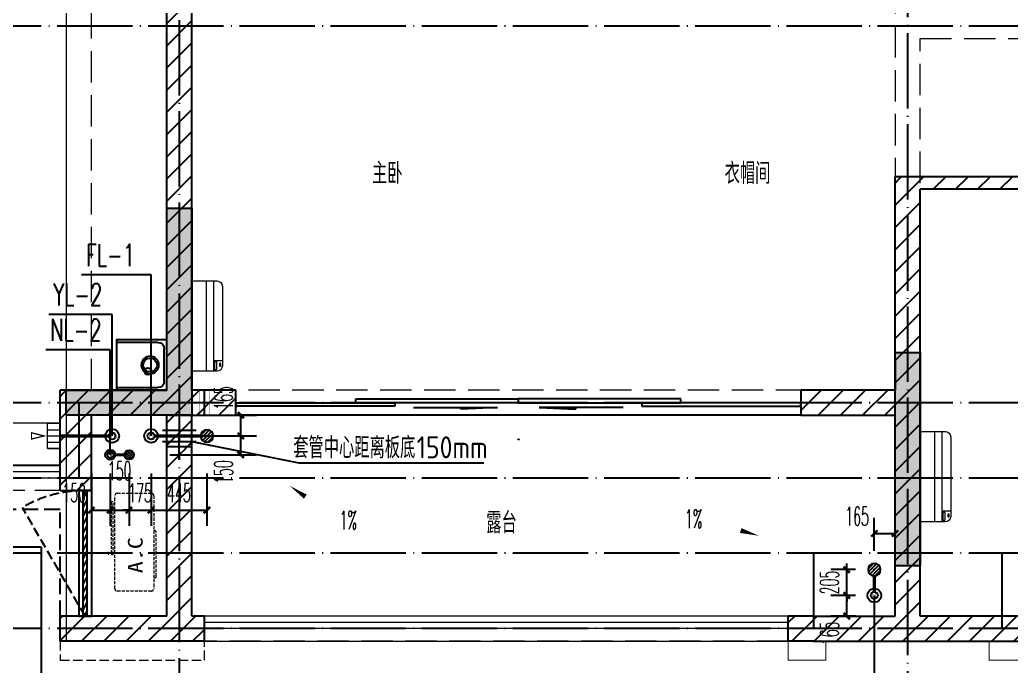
# Model space of a CAD drawing. Extents: x 27938 to 1507990, y 110129 to 923079.
# Drawn here: x 1198765 to 1206660, y 463757 to 468906 of the extents above; entities that cross this region are included whole.
import ezdxf

# ---------------------------------------------------------------- set-up
doc = ezdxf.new("R2010")
doc.units = 0
doc.header["$LTSCALE"] = 1000
doc.header["$MEASUREMENT"] = 0
for name, pattern in [('#P_--_20B1_001_t3$0$DASH', [0.35, 0.25, -0.1]), ('__DASH', [0.35, 0.25, -0.1]), ('DASH', [0.35, 0.25, -0.1]), ('DOTE', [2.42, 2, -0.2, 0.02, -0.2])]:
    doc.linetypes.add(name, pattern=pattern)
for name, color, linetype in [('----建筑底图', 8, 'Continuous'), ('COLU', 7, 'Continuous'), ('DIM_SYMB', 3, 'Continuous'), ('DIM_不分区给水', 3, 'Continuous'), ('DIM_凝结', 150, 'Continuous'), ('DIM_废水', 31, 'Continuous'), ('DIM_雨水', 4, 'Continuous'), ('DOTE', 1, 'Continuous'), ('EQUIP_地漏', 7, 'Continuous'), ('LVTRY', 6, 'Continuous'), ('PIPE-凝结', 150, 'N'), ('PIPE-废水', 31, 'TG_F'), ('PIPE-雨水', 4, 'TG_Y'), ('PUB_HATCH', 8, 'Continuous'), ('PUB_TEXT', 4, 'Continuous'), ('ROOF', 4, 'Continuous'), ('S-砼墙填充', 251, 'Continuous'), ('VALVE_不分区给水', 7, 'Continuous'), ('VPIPE-凝结', 150, 'N'), ('VPIPE-废水', 31, 'Continuous'), ('VPIPE-雨水', 4, 'Y'), ('WALL', 9, 'Continuous'), ('WINDOW', 4, 'Continuous'), ('WINDOW_TEXT', 7, 'Continuous'), ('机电标识类', 1, 'Continuous'), ('看线', 251, 'Continuous'), ('管', 193, 'Continuous')]:
    doc.layers.add(name, color=color, linetype=linetype)
doc.layers.add('S-L主梁线', color=4, linetype='DASH', plot=False)
for name, color, linetype, lineweight in [('平面-分水线', 214, 'Continuous', 15), ('平面-排水沟', 86, 'Continuous', 15), ('平面-栏杆', 135, 'Continuous', 15), ('平面-看线', 45, 'Continuous', 15), ('平面-空调室内机', 176, 'Continuous', 9), ('平面-空调预留孔', 173, 'Continuous', 15), ('空调', 76, 'Continuous', 13)]:
    doc.layers.add(name, color=color, linetype=linetype, lineweight=lineweight)
doc.styles.add('_TCH_DIM', font='SIMPLEX.shx', dxfattribs={"width": 0.7, "bigfont": 'GBCBIG.shx'})
doc.styles.add('_TCH_DIM_T3', font='SIMPLEX.shx', dxfattribs={"width": 0.494118, "bigfont": 'GBCBIG.shx'})
doc.styles.add('_TCH_WINDOW', font='SIMPLEX.shx', dxfattribs={"width": 0.7, "height": 3.5, "bigfont": 'GBCBIG.shx'})
doc.styles.add('_TWT_SERIAL', font='SIMPLEX', dxfattribs={"width": 0.8, "height": 3.5, "bigfont": 'HZTXT'})
doc.styles.get("Standard").update_dxf_attribs({"font": 'gbenor.shx', "bigfont": 'gbcbig.shx'})
doc.styles.add('TG_LINETYPE', font='SIMPLEX', dxfattribs={"width": 0.8, "height": 3, "bigfont": 'HZTXT'})
doc.styles.add('黑体', font='simhei.ttf')
doc.linetypes.add('N', pattern='A,3,-0.2,["N",Standard,S=0.25,R=0,X=-0.1,Y=-0.115],-0.2', length=3.4)
doc.linetypes.add('TG_F', pattern='A,2,-0.3,["F",TG_LINETYPE,S=0.1,R=0,X=-0.23,Y=-0.15],0', length=2.3)
doc.linetypes.add('TG_Y', pattern='A,2,-0.229,["Y",TG_LINETYPE,S=0.1,R=0,X=-0.229,Y=-0.15],0', length=2.229)
doc.linetypes.add('Y', pattern='A,3,-0.2,["Y",Standard,S=0.25,R=0,X=-0.1,Y=-0.115],-0.2', length=3.4)
doc.dimstyles.new('_TWT_ARCH&&50', dxfattribs={"dimtxt": 148.75, "dimasz": 50, "dimexe": 125, "dimexo": 150, "dimgap": 63.125, "dimtad": 1, "dimdec": 0, "dimzin": 0, "dimdsep": 46, "dimtxsty": '_TCH_DIM_T3', "dimblk": 'ARCHTICK', "dimcen": 0.09, "dimclrt": 7, "dimazin": 2, "dimtfac": 1, "dimtdec": 0, "dimtix": 1, "dimtmove": 2, "dimatfit": 3, "dimfxl": 100, "dimtolj": 1, "dimtzin": 0, "dimarcsym": 0})
pattern_1 = [(45, (0, 89.76), (-88.3884, 88.3884), [])]

# ---------------------------------------------------------------- blocks, each defined once
blk = doc.blocks.new('$lvtry$00000171')
at = {"color": 0}
for p, q in [((-74, 11), (-11, 74)), ((-70, -27), (27, 70)), ((-53, -53), (53, 53)), ((-27, -70), (70, 27)), ((11, -74), (74, -11))]:
    blk.add_line(p, q, dxfattribs=at)
blk.add_circle((0, 0), 75, dxfattribs=at)
blk.add_point((0, 0), dxfattribs=at)
blk = doc.blocks.new('$TwtSys$00000141')
at = {"color": 1}
for p, q in [((-47.1, 3.8), (-5, 45.9)), ((-47.1, 3.8), (-5, 45.9)), ((-43.6, -17.5), (17.5, 43.6)), ((-43.6, -17.5), (17.5, 43.6)), ((-33.2, -33.2), (33.2, 33.2)), ((-33.2, -33.2), (33.2, 33.2)), ((-16.2, -43.5), (43.8, 16.4)), ((-16.2, -43.5), (43.8, 16.4)), ((5.7, -46.1), (46.1, -5.7)), ((5.7, -46.1), (46.1, -5.7))]:
    blk.add_line(p, q, dxfattribs=at)
blk.add_circle((0, 0), 47, dxfattribs=at)
blk.add_circle((0, 0), 47, dxfattribs=at)
blk = doc.blocks.new('A$C001338C2')
for p, q in [((845, 303.6), (55, 303.6)), ((109.1, 214.8), (109.1, 303.6)), ((0, 248.6), (0, 22)), ((900, 22), (900, 248.6)), ((22, 0), (878, 0))]:
    blk.add_line(p, q)
at = {"lineweight": 5}
for p, q in [((900, 214.8), (0, 214.8)), ((900, 143.2), (0, 143.2))]:
    blk.add_line(p, q, dxfattribs=at)
for points in [[(89.2, 226.4), (22.2, 226.4, -0.414214), (16.7, 231.9), (16.7, 243.1, -0.414214), (22.2, 248.6), (89.2, 248.6, -0.414214), (94.7, 243.1), (94.7, 231.9, -0.414214)], [(73.1, 275), (56.8, 275, -0.414214), (51.3, 280.5), (51.3, 283.4, -0.414214), (56.8, 288.9), (73.1, 288.9, -0.414214), (78.6, 283.4), (78.6, 280.5, -0.414214)]]:
    blk.add_lwpolyline(points, format="xyb", close=True)
for centre, radius, start, end in [((55, 248.6), 55, 90, 180), ((845, 248.6), 55, 360, 90), ((22, 22), 22, 180, 270), ((878, 22), 22, 270, 360)]:
    blk.add_arc(centre, radius, start, end)
blk = doc.blocks.new('gsergvr')
at = {"layer": '平面-空调预留孔', "linetype": 'DASH', "ltscale": 0.1}
for p, q in [((34075.4, 17176.2), (34075.4, 17166.2)), ((34085.4, 17156.2), (34438.2, 17156.2)), ((34448.2, 17166.2), (34448.2, 17176.2))]:
    blk.add_line(p, q, dxfattribs=at)
blk.add_lwpolyline([(34728.6, 17176.2), (33988.6, 17176.2, -0.414214), (33968.6, 17196.2), (33968.6, 17466.2, -0.414214), (33988.6, 17486.2), (34728.6, 17486.2, -0.414214), (34748.6, 17466.2), (34748.6, 17196.2, -0.414214)], format="xyb", close=True, dxfattribs=at)
blk.add_lwpolyline([(34679.3, 17515.3), (34259.5, 17515.3), (34259.5, 17500.2), (34679.3, 17500.2)], close=True, dxfattribs=at)
for centre, start, end in [((34085.4, 17166.2), 180, 270), ((34438.2, 17166.2), 270, 0)]:
    blk.add_arc(centre, 10, start, end, dxfattribs=at)
at = {"layer": '平面-空调预留孔', "color": 251, "linetype": 'DASH', "ltscale": 0.1, "true_color": 0x636466, "style": '黑体', "width": 1.2}
blk.add_text('A.C', height=117.05, dxfattribs=at).set_placement((34110.9, 17264.8))
blk = doc.blocks.new('rtyryrtyeeretee')
at = {"layer": '平面-空调预留孔'}
blk.add_blockref('gsergvr', (635673.5, 326705.8), dxfattribs=at)
blk = doc.blocks.new('dongkong')
blk.add_wipeout([(-603756, 210771), (-603756, 210570.8), (-603836, 210570.8), (-603836, 210771)])
at = {"layer": '机电标识类', "color": 250, "linetype": 'DASH', "ltscale": 400}
for p, q in [((-603796, 210771), (-603796, 210570.8)), ((-603896, 210670.7), (-603696, 210670.7))]:
    blk.add_line(p, q, dxfattribs=at)
at = {"layer": '空调', "color": 6, "linetype": 'DASH', "const_width": 2}
blk.add_lwpolyline([(-603756, 210771), (-603756, 210570.8), (-603836, 210570.8), (-603836, 210771)], close=True, dxfattribs=at)
blk = doc.blocks.new('DFSFSF')
at = {"layer": '平面-分水线'}
for p, q in [((697141.9, 775567.7), (697141.9, 775667.6)), ((697342.3, 775667.6), (697142.7, 775667.6)), ((697193.1, 775567.7), (697193.1, 775667.6)), ((697242.5, 775567.7), (697242.5, 775667.6)), ((697291.9, 775567.7), (697291.9, 775667.6)), ((697342.3, 775667.6), (697342.3, 775567.7)), ((697342.3, 775567.7), (697342.3, 775667.6)), ((697342.3, 775567.7), (697142.7, 775567.7))]:
    blk.add_line(p, q, dxfattribs=at)
blk = doc.blocks.new('DFGDGDGD')
at = {"layer": '平面-分水线', "const_width": 10}
blk.add_lwpolyline([(697267.5, 775440.7), (697242.5, 775540.7), (697217.5, 775440.7)], close=True, dxfattribs=at)
blk.add_blockref('DFSFSF', (0, 0))
blk = doc.blocks.new('GDGDGRD')
at = {"layer": 'S-砼墙填充'}
h = blk.add_hatch(color=256, dxfattribs=at)
h.dxf.hatch_style = 1
h.paths.add_polyline_path([(423216.6, 288315.4), (423216.6, 288515.4), (424016.6, 288515.4), (424016.6, 289965.4), (424216.6, 289965.4), (424216.6, 288315.4)])
h = blk.add_hatch(color=256, dxfattribs=at)
h.dxf.hatch_style = 1
h.paths.add_polyline_path([(429816.6, 288315.4), (429816.6, 288565.4), (429816.6, 288765.4), (429816.6, 288515.4), (429816.6, 288815.4), (430016.6, 288815.4), (430016.6, 287115.4), (429816.6, 287115.4)])
at = {"layer": 'COLU', "color": 6}
for points in [[(423216.6, 288315.4), (423216.6, 288515.4), (424016.6, 288515.4), (424016.6, 289965.4), (424216.6, 289965.4), (424216.6, 288315.4)], [(429816.6, 288315.4), (429816.6, 288565.4), (429816.6, 288765.4), (429816.6, 288515.4), (429816.6, 288815.4), (430016.6, 288815.4), (430016.6, 287115.4), (429816.6, 287115.4), (429816.6, 288315.4)]]:
    blk.add_lwpolyline(points, close=True, dxfattribs=at)
blk = doc.blocks.new('A$C3EB2330C')
at = {"layer": '管'}
for p, q in [((0, 380), (330, 380)), ((380, 330), (380, 70)), ((330, 20), (0, 20))]:
    blk.add_line(p, q, dxfattribs=at)
blk.add_lwpolyline([(400, 400), (400, 0), (0, 0), (0, 400)], close=True, dxfattribs=at)
for centre, start, end in [((330, 330), 0, 90), ((330, 70), 270, 360)]:
    blk.add_arc(centre, 50, start, end, dxfattribs=at)
blk.add_ellipse((267.5, 200), major_axis=(-49.5, -49.5), ratio=1, start_param=-0.785398, end_param=5.497787, dxfattribs=at)
blk = doc.blocks.new('A$C2AC150FC')
at = {"layer": 'PUB_HATCH'}
h = blk.add_hatch(dxfattribs=at)
h.set_pattern_fill('普通砖', color=256, scale=50, style=0)
h.set_pattern_definition(pattern_1)
h.paths.add_polyline_path([(9266.7, -10750), (9400, -10750), (9400, -9050), (9200, -8950), (9200, -10650)])
h = blk.add_hatch(dxfattribs=at)
h.set_pattern_fill('普通砖', color=256, scale=50, style=0)
h.set_pattern_definition(pattern_1)
h.paths.add_polyline_path([(11216.6, -8983.3), (11150, -8950), (9200, -8950), (9400, -9050), (11250, -9050)])
h = blk.add_hatch(dxfattribs=at)
h.set_pattern_fill('普通砖', color=256, scale=50, style=0)
h.set_pattern_definition(pattern_1)
h.paths.add_polyline_path([(3500, -10750), (3400, -10650), (2550, -10650), (2800, -10850), (3400, -10850)])
h = blk.add_hatch(dxfattribs=at)
h.set_pattern_fill('普通砖', color=256, scale=50, style=0)
h.set_pattern_definition(pattern_1)
h.paths.add_polyline_path([(2800, -11450), (2800, -10850), (2550, -10650), (2550, -11450)])
h = blk.add_hatch(dxfattribs=at)
h.set_pattern_fill('普通砖', color=256, scale=50, style=0)
h.set_pattern_definition(pattern_1)
h.paths.add_polyline_path([(9200, -10650), (8450, -10650), (8450, -10850), (9200, -10850), (9266.7, -10750)])
h = blk.add_hatch(dxfattribs=at)
h.set_pattern_fill('普通砖', color=256, scale=50, style=0)
h.set_pattern_definition(pattern_1)
h.paths.add_polyline_path([(9300, -12516.7), (9400, -12450), (9400, -10750), (9266.7, -10750), (9200, -10850), (9200, -12450)])
h = blk.add_hatch(dxfattribs=at)
h.set_pattern_fill('普通砖', color=256, scale=50, style=0)
h.set_pattern_definition(pattern_1)
h.paths.add_polyline_path([(3500, -12516.7), (3400, -12450), (2550, -12450), (2550, -12650), (3500, -12650)])
h = blk.add_hatch(dxfattribs=at)
h.set_pattern_fill('普通砖', color=256, scale=50, style=0)
h.set_pattern_definition(pattern_1)
h.paths.add_polyline_path([(3700, -12450), (3600, -12450), (3500, -12516.7), (3500, -12650), (3700, -12650)])
h = blk.add_hatch(dxfattribs=at)
h.set_pattern_fill('普通砖', color=256, scale=50, style=0)
h.set_pattern_definition(pattern_1)
h.paths.add_polyline_path([(8550, -12516.7), (8550, -12450), (8350, -12450), (8350, -12650), (8550, -12650)])
h = blk.add_hatch(dxfattribs=at)
h.set_pattern_fill('普通砖', color=256, scale=50, style=0)
h.set_pattern_definition(pattern_1)
h.paths.add_polyline_path([(8550, -12583.3), (8550, -12650), (9300, -12650), (9300, -12516.7), (9200, -12450), (8550, -12450)])
h = blk.add_hatch(dxfattribs=at)
h.set_pattern_fill('普通砖', color=256, scale=50, style=0)
h.set_pattern_definition(pattern_1)
h.paths.add_polyline_path([(9300, -12650), (10250, -12650), (10250, -12450), (9400, -12450), (9300, -12516.7)])
at = {"color": 8, "const_width": 8}
for points in [[(8350, -12650), (8350, -12800), (8650, -12800), (8650, -12650)], [(9950, -12650), (9950, -12800), (10250, -12800), (10250, -12650)]]:
    blk.add_lwpolyline(points, dxfattribs=at)
at = {"layer": 'DOTE', "color": 169, "linetype": 'DOTE', "ltscale": 0.3}
for p, q in [((9300.2, -3450), (9300, -14550)), ((3500, -6250), (3500, -14550)), ((25632.7, -7750), (-2000, -7750)), ((25632.7, -10750), (-2000, -10750)), ((2700, -10750), (2700, -11350)), ((25632.7, -11350), (-2000, -11350)), ((25632.7, -11950), (-2000, -11950)), ((8550, -11950), (8550, -12550)), ((10050, -11950), (10050, -12550)), ((25632.7, -12550), (-2000, -12550))]:
    blk.add_line(p, q, dxfattribs=at)
at = {"layer": 'ROOF', "color": 8, "ltscale": 0.8}
blk.add_lwpolyline([(2550, -11250), (100, -11250), (100, -3550), (1900, -3550), (1900, -2550), (8100, -2550)], dxfattribs=at)
at = {"layer": 'VPIPE-凝结', "color": 8}
blk.add_line((2550, -11015), (2910, -11015), dxfattribs=at)
at = {"layer": 'VPIPE-凝结', "color": 8, "ltscale": 0.1}
blk.add_line((3330, -11015), (3670, -11015), dxfattribs=at)
for points in [[(3062.4, -11165), (2990, -11165)], [(9035, -12230), (9035, -12130)]]:
    blk.add_lwpolyline(points, dxfattribs=at)
at = {"layer": 'VPIPE-凝结', "color": 8}
blk.add_circle((2950, -11165), 40, dxfattribs=at)
at = {"layer": 'VPIPE-废水', "color": 8}
for centre in [(3275, -11015), (9035, -12285)]:
    blk.add_circle(centre, 55, dxfattribs=at)
at = {"layer": 'VPIPE-雨水', "color": 8}
for centre in [(3267.5, -10450), (2965, -11015)]:
    blk.add_circle(centre, 55, dxfattribs=at)
at = {"layer": 'WALL', "color": 8}
for p, q in [((3400, -10650), (3400, -6150)), ((9200, -10650), (9200, -8950)), ((11150, -8950), (9200, -8950)), ((9400, -10750), (9400, -9050)), ((11250, -9050), (9400, -9050)), ((3400, -10650), (2550, -10650)), ((2550, -11450), (2550, -10650)), ((3950, -10850), (3950, -10650)), ((9200, -10650), (8450, -10650)), ((8450, -10650), (8450, -10850)), ((9400, -12450), (9400, -10750)), ((3400, -10850), (2800, -10850)), ((2800, -11450), (2800, -10850)), ((8450, -10850), (9200, -10850)), ((9200, -12450), (9200, -10850)), ((2550, -11450), (2800, -11450)), ((3400, -12450), (2550, -12450)), ((2550, -12650), (2550, -12450)), ((3700, -12450), (3600, -12450)), ((3700, -12650), (3700, -12450)), ((8550, -12450), (8350, -12450)), ((8350, -12650), (8350, -12450)), ((8550, -12450), (9200, -12450)), ((10250, -12450), (9400, -12450)), ((3500, -12650), (2550, -12650)), ((3700, -12650), (3500, -12650)), ((8550, -12650), (8350, -12650)), ((8550, -12650), (9300, -12650)), ((9300, -12650), (10250, -12650))]:
    blk.add_line(p, q, dxfattribs=at)
at = {"layer": 'WINDOW', "color": 8}
for p, q in [((4906.3, -10750), (4906.3, -10719.2)), ((4906.3, -10719.2), (6200, -10719.2)), ((6200, -10719.2), (6200, -10750)), ((7493.8, -10719.2), (6200, -10719.2)), ((7493.8, -10750), (7493.8, -10719.2)), ((3950, -10750), (3950, -10788.9)), ((3950, -10778), (3950, -10750)), ((3950, -10750), (5215.6, -10750)), ((5215.6, -10778), (3950, -10778)), ((6200, -10750), (4906.3, -10750)), ((5215.6, -10750), (5215.6, -10778)), ((5364.5, -10787.2), (6033.4, -10787.2)), ((6033.4, -10787.2), (5741.7, -10801.7)), ((5741.7, -10801.7), (5741.7, -10787.2)), ((6200, -10750), (7493.8, -10750)), ((7035.5, -10787.2), (6366.6, -10787.2)), ((6366.6, -10787.2), (6658.4, -10801.7)), ((6658.4, -10801.7), (6658.4, -10787.2)), ((7184.4, -10750), (7184.4, -10778)), ((8450, -10750), (7184.4, -10750)), ((7184.4, -10778), (8450, -10778)), ((8450, -10778), (8450, -10750)), ((8450, -10850), (3950, -10850)), ((2800, -11450), (2700, -11450)), ((2700, -11450), (2700, -12450)), ((2733.3, -12450), (2733.3, -11450)), ((2766.7, -11450), (2733.3, -11514.1)), ((2766.7, -11518), (2733.3, -11582.1)), ((2766.7, -12450), (2766.7, -11450)), ((2800, -11450), (2800, -12450)), ((2766.7, -11586), (2733.3, -11650.1)), ((2766.7, -11654), (2733.3, -11718.1)), ((2766.7, -11722), (2733.3, -11786.1)), ((2766.7, -11790), (2733.3, -11854.1)), ((2766.7, -11857.9), (2733.3, -11922)), ((2766.7, -11925.9), (2733.3, -11990)), ((2766.7, -11993.9), (2733.3, -12058)), ((2766.7, -12061.9), (2733.3, -12126)), ((2766.7, -12129.9), (2733.3, -12194)), ((2766.7, -12197.9), (2733.3, -12262)), ((2766.7, -12265.9), (2733.3, -12330)), ((2766.7, -12333.9), (2733.3, -12398)), ((2700, -12450), (2800, -12450)), ((2766.7, -12401.9), (2741.6, -12450))]:
    blk.add_line(p, q, dxfattribs=at)
at = {"layer": 'WINDOW', "color": 8, "linetype": 'DASH', "ltscale": 0.3}
blk.add_lwpolyline([(2750, -12450), (2250, -11584, -0.131652), (2750, -11450)], format="xyb", dxfattribs=at)
at = {"layer": '平面-排水沟', "color": 8}
blk.add_lwpolyline([(2550, -10914.4), (100, -10914.4)], dxfattribs=at)
for points in [[(4735.3, -11657.1, 0, 0, 0), (4380.2, -11413.3, 0, 40, 0), (4503.8, -11498.2, 0, 0, 0)], [(7693.7, -11689.1, 0, 0, 0), (8115.1, -11809.9, 0, 40, 0), (7970.9, -11768.5, 0, 0, 0)]]:
    blk.add_lwpolyline(points, format="xyseb", dxfattribs=at)
at = {"layer": '平面-栏杆', "color": 8}
for points in [[(8350, -12500), (3700, -12500)], [(8350, -12550), (3700, -12550)]]:
    blk.add_lwpolyline(points, dxfattribs=at)
at = {"layer": '平面-看线', "color": 8, "linetype": 'DASH', "ltscale": 0.8}
blk.add_lwpolyline([(2550, -11450), (-100, -11450), (-100, -3350), (1700, -3350), (1700, -2350), (8100, -2350)], dxfattribs=at)
at = {"layer": '平面-看线', "color": 8}
blk.add_lwpolyline([(8350, -12450), (3700, -12450)], dxfattribs=at)
at = {"layer": '平面-看线', "color": 8, "linetype": 'DASH', "ltscale": 0.3}
blk.add_lwpolyline([(2550, -12650), (2550, -12800), (3700, -12800), (3700, -12650)], dxfattribs=at)
at = {"layer": '平面-看线', "color": 8, "linetype": 'DASH'}
blk.add_lwpolyline([(8350, -12650), (3700, -12650)], dxfattribs=at)
at = {"layer": '看线', "color": 8}
blk.add_lwpolyline([(2400, -11900), (2400, -13100), (22750, -13100), (22750, -11600), (25000, -11600)], dxfattribs=at)
at = {"color": 8}
for name, p, rotation in [('DFGDGDGD', (-773117.6, 686227.5), 270), ('rtyryrtyeeretee', (347178.5, -681892.9), 90)]:
    blk.add_blockref(name, p, dxfattribs=dict(at, rotation=rotation))
at = {"layer": 'EQUIP_地漏', "color": 8, "xscale": 0.8, "yscale": 0.8, "zscale": 0.8}
blk.add_blockref('$TwtSys$00000141', (3100, -11165), dxfattribs=at)
at = {"layer": 'LVTRY', "color": 8, "xscale": -0.6666666667107825, "yscale": 0.6666666667107825, "rotation": 90.00000000602213}
for p in [(3720, -11015), (9035, -12080)]:
    blk.add_blockref('$lvtry$00000171', p, dxfattribs=at)
at = {"layer": '平面-空调预留孔', "color": 8, "xscale": -0.8000000000465659, "yscale": 0.8000000000465659, "zscale": 0.800000000046565, "rotation": 269.9999997665698}
for p in [(3600, -10500), (9400.2, -11700)]:
    blk.add_blockref('A$C001338C2', p, dxfattribs=at)
at = {"layer": '管', "color": 8, "xscale": -1, "rotation": 180}
blk.add_blockref('A$C3EB2330C', (3000, -10250), dxfattribs=at)
at = {"layer": 'PUB_TEXT', "color": 8}
for s, height, p in [('主卧', 168.79, (5034.5, -9007.5)), ('衣帽间', 168.79, (7842.5, -9007.5)), ('YL', 35, (2946, -11032.5)), ('FL', 35, (3254.6, -11028.3)), ('NL', 35, (2932.5, -11182.5)), ('露台', 168.79, (5945, -11790.7)), ('FL', 35, (9014.6, -12298.3))]:
    blk.add_text(s, height=height, dxfattribs=at).set_placement(p)
at = {"layer": 'WINDOW_TEXT', "color": 8, "style": '_TCH_WINDOW', "width": 0.494118}
for s, rotation, p in [('TLM4523', 360, (6193.4, -11044.6)), ('BYC1022b', 90, (2938.6, -11957.5))]:
    blk.add_text(s, height=4.25, rotation=rotation, dxfattribs=at).set_placement(p)
at = {"layer": '平面-排水沟', "color": 7, "style": '_TCH_DIM', "width": 0.494118}
for p in [(7526.6, -11749.7), (4776.5, -11759.8)]:
    blk.add_text('1%', height=148.75, dxfattribs=at).set_placement(p)
at = {"layer": '平面-空调室内机', "color": 8, "ltscale": 0.3}
for p, rotation in [((-600096, 199920.8), 180), ((214170.7, 592696), 90)]:
    blk.add_blockref('dongkong', p, dxfattribs=dict(at, rotation=rotation))
at = {"layer": 'PUB_HATCH'}
h = blk.add_hatch(dxfattribs=at)
h.set_pattern_fill('普通砖', color=256, scale=50, style=0)
h.set_pattern_definition(pattern_1)
h.paths.add_polyline_path([(3500, -10750), (3600, -10650), (3600, -6350), (3400, -6150), (3400, -10650)])
h = blk.add_hatch(dxfattribs=at)
h.set_pattern_fill('普通砖', color=256, scale=50, style=0)
h.set_pattern_definition(pattern_1)
h.paths.add_polyline_path([(3600, -10850), (3950, -10850), (3950, -10650), (3600, -10650), (3500, -10750)])
h = blk.add_hatch(dxfattribs=at)
h.set_pattern_fill('普通砖', color=256, scale=50, style=0)
h.set_pattern_definition(pattern_1)
h.paths.add_polyline_path([(3500, -12516.7), (3600, -12450), (3600, -10850), (3500, -10750), (3400, -10850), (3400, -12450)])
at = {"layer": 'ROOF', "color": 8, "ltscale": 0.8}
blk.add_lwpolyline([(2400, -11900), (-700, -11900), (-700, -2900), (1250, -2900), (1250, -1900), (8100, -1900)], dxfattribs=at)
at = {"layer": 'WALL', "color": 8}
for p, q in [((3600, -10650), (3600, -6350)), ((3950, -10650), (3600, -10650)), ((3400, -12450), (3400, -10850)), ((3600, -10850), (3950, -10850)), ((3600, -12450), (3600, -10850))]:
    blk.add_line(p, q, dxfattribs=at)
at = {"layer": '平面-栏杆', "color": 8}
for points in [[(2550, -11350), (0, -11350), (0, -3450), (1800, -3450), (1800, -2450), (8100, -2450)], [(2550, -11300), (50, -11300), (50, -3500), (1850, -3500), (1850, -2500), (8100, -2500)]]:
    blk.add_lwpolyline(points, dxfattribs=at)
at = {"layer": '看线', "color": 8, "linetype": '#P_--_20B1_001_t3$0$DASH', "ltscale": 0.5}
blk.add_lwpolyline([(2550, -12450), (2550, -11600), (-400, -11600), (-400, -3200), (1550, -3200), (1550, -2200), (8100, -2200)], dxfattribs=at)
at = {"color": 8}
blk.add_blockref('GDGDGRD', (-420616.6, -299165.4), dxfattribs=at)
blk = doc.blocks.new('A$C19FE5086')
at = {"layer": 'S-L主梁线', "color": 225, "linetype": 'ByBlock', "lineweight": 18}
for p, q in [((0, 0), (0, -4500)), ((0, -4700), (0, -6499.8)), ((0, -6499.8), (900, -6499.8)), ((900, -6499.8), (6700, -6499.8)), ((6700, -6499.8), (9900, -6499.8))]:
    blk.add_line(p, q, dxfattribs=at)
at = {"layer": 'S-L主梁线', "color": 225, "linetype": '__DASH', "lineweight": 18}
for p, q in [((200, -4500), (200, -200)), ((6600, -200), (6600, -1600)), ((800, -850), (800, -3050)), ((1000, -3050), (1000, -850)), ((6600, -1600), (6600, -4250)), ((6800, -4250), (6800, -1700)), ((6800, -1700), (8550, -1700)), ((6600, -4500), (1000, -4500)), ((200, -6299.8), (200, -4700)), ((800, -4700), (800, -6299.8)), ((1000, -6299.8), (1000, -4700)), ((1000, -4700), (6600, -4700)), ((6600, -5900), (6600, -6299.8)), ((6800, -6299.8), (6800, -5900)), ((800, -6299.8), (200, -6299.8)), ((6600, -6299.8), (1000, -6299.8)), ((9800, -6299.8), (6800, -6299.8))]:
    blk.add_line(p, q, dxfattribs=at)
blk = doc.blocks.new('$VALVE$00000533')
at = {"ltscale": 0.5, "const_width": 25}
for points in [[(-225, 75), (225, 75)], [(-225, -75), (225, -75)]]:
    blk.add_lwpolyline(points, dxfattribs=at)
blk = doc.blocks.new('A$C48577B60')
at = {"layer": 'DIM_不分区给水'}
for p, q in [((-18125, -44.8), (-17273.8, -213.1)), ((-17273.8, -213.1), (-15798.6, -213.1))]:
    blk.add_line(p, q, dxfattribs=at)
at = {"layer": 'VALVE_不分区给水', "xscale": -0.6, "yscale": -0.6, "zscale": 0.6, "rotation": 180}
blk.add_blockref('$VALVE$00000533', (-18225.1, 0.2, -2000), dxfattribs=at)
at = {"layer": 'DIM_不分区给水', "color": 7}
for s, height, p in [('套管中心距离板底', 168.79, (-17317.7, -178.1)), ('150mm', 175, (-16334.8, -178.1))]:
    blk.add_text(s, height=height, dxfattribs=at).set_placement(p)
blk = doc.blocks.new('_ArchTick')
at = {"color": 0, "linetype": 'ByBlock', "const_width": 0.4}
blk.add_lwpolyline([(-0.5, -0.5), (0.5, 0.5)], dxfattribs=at)
blk = doc.blocks.new('*D283')
at = {"layer": 'Defpoints', "color": 0}
for p in [(1199810.2, 465590.8), (1200525, 465590.8), (1199810.2, 465440.8)]:
    blk.add_point(p, dxfattribs=at)
at = {"layer": 'DIM_SYMB', "color": 0, "lineweight": -2}
for p, q in [((1199960.2, 465590.8), (1200650, 465590.8)), ((1200525, 465440.8), (1200525, 465590.8)), ((1199960.2, 465440.8), (1200650, 465440.8))]:
    blk.add_line(p, q, dxfattribs=at)
at = {"layer": 'DIM_SYMB', "color": 0, "lineweight": -2, "xscale": 50, "yscale": 50, "zscale": 50}
for p, rotation in [((1200525, 465590.8), 90), ((1200525, 465440.8), 270)]:
    blk.add_blockref('_ArchTick', p, dxfattribs=dict(at, rotation=rotation))
at = {"layer": 'DIM_SYMB', "color": 7, "insert": (1200387.5, 465303.3), "char_height": 148.75, "attachment_point": 5, "rotation": 90, "style": '_TCH_DIM_T3'}
blk.add_mtext('\\A1;150', dxfattribs=at)
blk = doc.blocks.new('*D284')
at = {"layer": 'Defpoints', "color": 0}
for p in [(1199810.2, 465755.8), (1200525, 465755.8), (1199810.2, 465590.8)]:
    blk.add_point(p, dxfattribs=at)
at = {"layer": 'DIM_SYMB', "color": 0, "lineweight": -2}
for p, q in [((1199960.2, 465755.8), (1200650, 465755.8)), ((1200525, 465590.8), (1200525, 465755.8)), ((1199960.2, 465590.8), (1200650, 465590.8))]:
    blk.add_line(p, q, dxfattribs=at)
at = {"layer": 'DIM_SYMB', "color": 0, "lineweight": -2, "xscale": 50, "yscale": 50, "zscale": 50}
for p, rotation in [((1200525, 465755.8), 90), ((1200525, 465590.8), 270)]:
    blk.add_blockref('_ArchTick', p, dxfattribs=dict(at, rotation=rotation))
at = {"layer": 'DIM_SYMB', "color": 7, "insert": (1200387.5, 465893.3), "char_height": 148.75, "attachment_point": 5, "rotation": 90, "style": '_TCH_DIM_T3'}
blk.add_mtext('\\A1;165', dxfattribs=at)
blk = doc.blocks.new('*D285')
at = {"layer": 'Defpoints', "color": 0}
for p in [(1199810.2, 465440.8), (1200255.2, 465440.8), (1200255.2, 464999.8)]:
    blk.add_point(p, dxfattribs=at)
at = {"layer": 'DIM_SYMB', "color": 0, "lineweight": -2}
for p, q in [((1199810.2, 465290.8), (1199810.2, 464874.8)), ((1200255.2, 465290.8), (1200255.2, 464874.8)), ((1199810.2, 464999.8), (1200255.2, 464999.8))]:
    blk.add_line(p, q, dxfattribs=at)
at = {"layer": 'DIM_SYMB', "color": 0, "lineweight": -2, "xscale": 50, "yscale": 50, "zscale": 50, "rotation": 180}
blk.add_blockref('_ArchTick', (1199810.2, 464999.8), dxfattribs=at)
at = {"layer": 'DIM_SYMB', "color": 0, "lineweight": -2, "xscale": 50, "yscale": 50, "zscale": 50}
blk.add_blockref('_ArchTick', (1200255.2, 464999.8), dxfattribs=at)
at = {"layer": 'DIM_SYMB', "color": 7, "insert": (1200032.7, 465137.3), "char_height": 148.75, "attachment_point": 5, "style": '_TCH_DIM_T3'}
blk.add_mtext('\\A1;445', dxfattribs=at)
blk = doc.blocks.new('*D286')
at = {"layer": 'Defpoints', "color": 0}
for p in [(1199635.2, 465440.8), (1199810.2, 465440.8), (1199810.2, 464999.8)]:
    blk.add_point(p, dxfattribs=at)
at = {"layer": 'DIM_SYMB', "color": 0, "lineweight": -2}
for p, q in [((1199635.2, 465290.8), (1199635.2, 464874.8)), ((1199810.2, 465290.8), (1199810.2, 464874.8)), ((1199635.2, 464999.8), (1199585.2, 464999.8)), ((1199635.2, 464999.8), (1199810.2, 464999.8)), ((1199810.2, 464999.8), (1199860.2, 464999.8))]:
    blk.add_line(p, q, dxfattribs=at)
at = {"layer": 'DIM_SYMB', "color": 0, "lineweight": -2, "xscale": 50, "yscale": 50, "zscale": 50}
blk.add_blockref('_ArchTick', (1199635.2, 464999.8), dxfattribs=at)
at = {"layer": 'DIM_SYMB', "color": 0, "lineweight": -2, "xscale": 50, "yscale": 50, "zscale": 50, "rotation": 180}
blk.add_blockref('_ArchTick', (1199810.2, 464999.8), dxfattribs=at)
at = {"layer": 'DIM_SYMB', "color": 7, "insert": (1199722.7, 465137.3), "char_height": 148.75, "attachment_point": 5, "style": '_TCH_DIM_T3'}
blk.add_mtext('\\A1;175', dxfattribs=at)
blk = doc.blocks.new('*D287')
at = {"layer": 'Defpoints', "color": 0}
for p in [(1199485.2, 465440.8), (1199635.2, 465440.8), (1199635.2, 464999.8)]:
    blk.add_point(p, dxfattribs=at)
at = {"layer": 'DIM_SYMB', "color": 0, "lineweight": -2}
for p, q in [((1199485.2, 465290.8), (1199485.2, 464874.8)), ((1199635.2, 465290.8), (1199635.2, 464874.8)), ((1199485.2, 464999.8), (1199635.2, 464999.8))]:
    blk.add_line(p, q, dxfattribs=at)
at = {"layer": 'DIM_SYMB', "color": 0, "lineweight": -2, "xscale": 50, "yscale": 50, "zscale": 50, "rotation": 180}
blk.add_blockref('_ArchTick', (1199485.2, 464999.8), dxfattribs=at)
at = {"layer": 'DIM_SYMB', "color": 0, "lineweight": -2, "xscale": 50, "yscale": 50, "zscale": 50}
blk.add_blockref('_ArchTick', (1199635.2, 464999.8), dxfattribs=at)
at = {"layer": 'DIM_SYMB', "color": 7, "insert": (1199560.2, 465312.3), "char_height": 148.75, "attachment_point": 5, "style": '_TCH_DIM_T3'}
blk.add_mtext('\\A1;150', dxfattribs=at)
blk = doc.blocks.new('*D288')
at = {"layer": 'Defpoints', "color": 0}
for p in [(1199335.2, 465440.8), (1199485.2, 465440.8), (1199485.2, 464999.8)]:
    blk.add_point(p, dxfattribs=at)
at = {"layer": 'DIM_SYMB', "color": 0, "lineweight": -2}
for p, q in [((1199335.2, 465290.8), (1199335.2, 464874.8)), ((1199485.2, 465290.8), (1199485.2, 464874.8)), ((1199335.2, 464999.8), (1199485.2, 464999.8))]:
    blk.add_line(p, q, dxfattribs=at)
at = {"layer": 'DIM_SYMB', "color": 0, "lineweight": -2, "xscale": 50, "yscale": 50, "zscale": 50, "rotation": 180}
blk.add_blockref('_ArchTick', (1199335.2, 464999.8), dxfattribs=at)
at = {"layer": 'DIM_SYMB', "color": 0, "lineweight": -2, "xscale": 50, "yscale": 50, "zscale": 50}
blk.add_blockref('_ArchTick', (1199485.2, 464999.8), dxfattribs=at)
at = {"layer": 'DIM_SYMB', "color": 7, "insert": (1199197.7, 465137.3), "char_height": 148.75, "attachment_point": 5, "style": '_TCH_DIM_T3'}
blk.add_mtext('\\A1;150', dxfattribs=at)
blk = doc.blocks.new('*D289')
at = {"layer": 'Defpoints', "color": 0}
for p in [(1205735.2, 464813.6), (1205570.2, 464525.8), (1205735.2, 464525.8)]:
    blk.add_point(p, dxfattribs=at)
at = {"layer": 'DIM_SYMB', "color": 0, "lineweight": -2}
for p, q in [((1205570.2, 464675.8), (1205570.2, 464938.6)), ((1205735.2, 464675.8), (1205735.2, 464938.6)), ((1205570.2, 464813.6), (1205735.2, 464813.6))]:
    blk.add_line(p, q, dxfattribs=at)
at = {"layer": 'DIM_SYMB', "color": 0, "lineweight": -2, "xscale": 50, "yscale": 50, "zscale": 50}
for p, rotation in [((1205570.2, 464813.6), 180.0006836272279), ((1205735.2, 464813.6), 0.0006836272279558746)]:
    blk.add_blockref('_ArchTick', p, dxfattribs=dict(at, rotation=rotation))
at = {"layer": 'DIM_SYMB', "color": 7, "insert": (1205432.7, 464951.1), "char_height": 148.75, "attachment_point": 5, "rotation": 0.00068, "style": '_TCH_DIM_T3'}
blk.add_mtext('\\A1;165', dxfattribs=at)
blk = doc.blocks.new('*D290')
at = {"layer": 'Defpoints', "color": 0}
for p in [(1205350.2, 464525.8), (1205570.2, 464525.8), (1205570.2, 464320.8)]:
    blk.add_point(p, dxfattribs=at)
at = {"layer": 'DIM_SYMB', "color": 0, "lineweight": -2}
for p, q in [((1205350.2, 464525.8), (1205350.2, 464575.8)), ((1205420.2, 464525.8), (1205225.2, 464525.8)), ((1205350.2, 464320.8), (1205350.2, 464525.8)), ((1205420.2, 464320.8), (1205225.2, 464320.8)), ((1205350.2, 464320.8), (1205350.2, 464270.8))]:
    blk.add_line(p, q, dxfattribs=at)
at = {"layer": 'DIM_SYMB', "color": 0, "lineweight": -2, "xscale": 50, "yscale": 50, "zscale": 50}
for p, rotation in [((1205350.2, 464525.8), 270), ((1205350.2, 464320.8), 90)]:
    blk.add_blockref('_ArchTick', p, dxfattribs=dict(at, rotation=rotation))
at = {"layer": 'DIM_SYMB', "color": 7, "insert": (1205212.7, 464423.3), "char_height": 148.75, "attachment_point": 5, "rotation": 90, "style": '_TCH_DIM_T3'}
blk.add_mtext('\\A1;205', dxfattribs=at)
blk = doc.blocks.new('*D291')
at = {"layer": 'Defpoints', "color": 0}
for p in [(1205350.2, 464320.8), (1205570.2, 464320.8), (1205570.2, 464155.8)]:
    blk.add_point(p, dxfattribs=at)
at = {"layer": 'DIM_SYMB', "color": 0, "lineweight": -2}
for p, q in [((1205420.2, 464320.8), (1205225.2, 464320.8)), ((1205350.2, 464155.8), (1205350.2, 464320.8)), ((1205420.2, 464155.8), (1205225.2, 464155.8))]:
    blk.add_line(p, q, dxfattribs=at)
at = {"layer": 'DIM_SYMB', "color": 0, "lineweight": -2, "xscale": 50, "yscale": 50, "zscale": 50}
for p, rotation in [((1205350.2, 464320.8), 90), ((1205350.2, 464155.8), 270)]:
    blk.add_blockref('_ArchTick', p, dxfattribs=dict(at, rotation=rotation))
at = {"layer": 'DIM_SYMB', "color": 7, "insert": (1205212.7, 464018.3), "char_height": 148.75, "attachment_point": 5, "rotation": 90, "style": '_TCH_DIM_T3'}
blk.add_mtext('\\A1;165', dxfattribs=at)

msp = doc.modelspace()

# ---------------------------------------------------------------- block references
at = {"layer": '----建筑底图'}
msp.add_blockref('A$C2AC150FC', (1196535.2, 476605.8), dxfattribs=at)

# ---------------------------------------------------------------- next in the draw order: linework, layer by layer
at = {"layer": 'DIM_凝结'}
for p, q in [((1199485.2, 466277.6), (1198972.2, 466277.6)), ((1199485.2, 465440.8), (1199485.2, 466277.6))]:
    msp.add_line(p, q, dxfattribs=at)
at = {"layer": 'DIM_废水'}
for p, q in [((1199810.2, 466874.4), (1199256.9, 466874.4)), ((1199810.2, 465590.8), (1199810.2, 466874.4)), ((1205570.2, 464320.8), (1205570.2, 463230.5))]:
    msp.add_line(p, q, dxfattribs=at)
at = {"layer": 'DIM_雨水'}
for p, q in [((1199500.2, 466559.6), (1198996.8, 466559.6)), ((1199500.2, 465590.8), (1199500.2, 466559.6))]:
    msp.add_line(p, q, dxfattribs=at)
at = {"layer": 'PIPE-凝结', "ltscale": 0.25, "const_width": 22.5}
msp.add_lwpolyline([(1199510.2, 465440.8), (1199597.6, 465440.8)], dxfattribs=at)
at = {"layer": 'PIPE-废水', "ltscale": 0.25, "const_width": 27.5}
for points in [[(1199837.7, 465590.8), (1200205.2, 465590.8)], [(1205570.2, 464348.3), (1205570.2, 464477.7)]]:
    msp.add_lwpolyline(points, dxfattribs=at)
at = {"layer": 'PIPE-雨水', "ltscale": 0.25, "const_width": 27.5}
msp.add_lwpolyline([(1199085.2, 465590.7), (1199472.7, 465590.8)], dxfattribs=at)
at = {"layer": 'VPIPE-凝结'}
msp.add_circle((1199485.2, 465440.8), 25, dxfattribs=at)
at = {"layer": 'VPIPE-废水'}
for centre in [(1199810.2, 465590.8), (1205570.2, 464320.8)]:
    msp.add_circle(centre, 27.5, dxfattribs=at)
at = {"layer": 'VPIPE-雨水'}
for centre in [(1199785.2, 466105.8), (1199500.2, 465590.8)]:
    msp.add_circle(centre, 27.5, dxfattribs=at)

# ---------------------------------------------------------------- next in the draw order: block references
at = {"ltscale": 0.5}
msp.add_blockref('A$C48577B60', (1218260.2, 465590.8), dxfattribs=at)
at = {"layer": 'S-L主梁线', "color": 225, "linetype": 'ByBlock', "lineweight": 18}
msp.add_blockref('A$C19FE5086', (1199135.2, 470455.8), dxfattribs=at)

# ---------------------------------------------------------------- next in the draw order: texts
at = {"layer": 'DIM_凝结', "color": 7, "style": '_TWT_SERIAL', "width": 0.64}
msp.add_text('NL-2', height=175, dxfattribs=at).set_placement((1199007.2, 466347.6))
at = {"layer": 'DIM_废水', "color": 7, "style": '_TWT_SERIAL', "width": 0.64}
msp.add_text('FL-1', height=175, dxfattribs=at).set_placement((1199291.9, 466944.4))
at = {"layer": 'DIM_雨水', "color": 7, "style": '_TWT_SERIAL', "width": 0.64}
msp.add_text('YL-2', height=175, dxfattribs=at).set_placement((1199031.8, 466629.6))

# ---------------------------------------------------------------- next in the draw order: dimensions: what is measured, and where the dimension line sits
at = {"layer": 'DIM_SYMB'}
for base, p1, p2, angle, picture, middle in [((1200525, 465755.8), (1199810.2, 465590.8), (1199810.2, 465755.8), 90, '*D284', (1200387.5, 465893.3)), ((1200525, 465590.8), (1199810.2, 465440.8), (1199810.2, 465590.8), 90, '*D283', (1200387.5, 465303.3)), ((1199485.2, 464999.8), (1199335.2, 465440.8), (1199485.2, 465440.8), 360, '*D288', (1199197.7, 465137.3)), ((1199635.2, 464999.8), (1199485.2, 465440.8), (1199635.2, 465440.8), 360, '*D287', (1199560.2, 465312.3)), ((1205735.2, 464813.6), (1205570.2, 464525.8), (1205735.2, 464525.8), 0.00068, '*D289', (1205432.7, 464951.1)), ((1205350.2, 464320.8), (1205570.2, 464155.8), (1205570.2, 464320.8), 90, '*D291', (1205212.7, 464018.3))]:
    dim = msp.add_linear_dim(base=base, p1=p1, p2=p2, angle=angle, dimstyle='_TWT_ARCH&&50', dxfattribs=at)
    dim.commit()
    dim.dimension.update_dxf_attribs({"geometry": picture, "text_midpoint": middle, "dimtype": 129})
for p1, p2, distance, picture, middle in [((1199635.2, 465440.8), (1199810.2, 465440.8), -441, '*D286', (1199722.7, 465137.3)), ((1199810.2, 465440.8), (1200255.2, 465440.8), -441, '*D285', (1200032.7, 465137.3)), ((1205570.2, 464320.8), (1205570.2, 464525.8), 220, '*D290', (1205212.7, 464423.3))]:
    dim = msp.add_aligned_dim(p1=p1, p2=p2, distance=distance, dimstyle='_TWT_ARCH&&50', dxfattribs=at)
    dim.commit()
    dim.dimension.update_dxf_attribs({"geometry": picture, "text_midpoint": middle})

doc.saveas('drawing.dxf')
